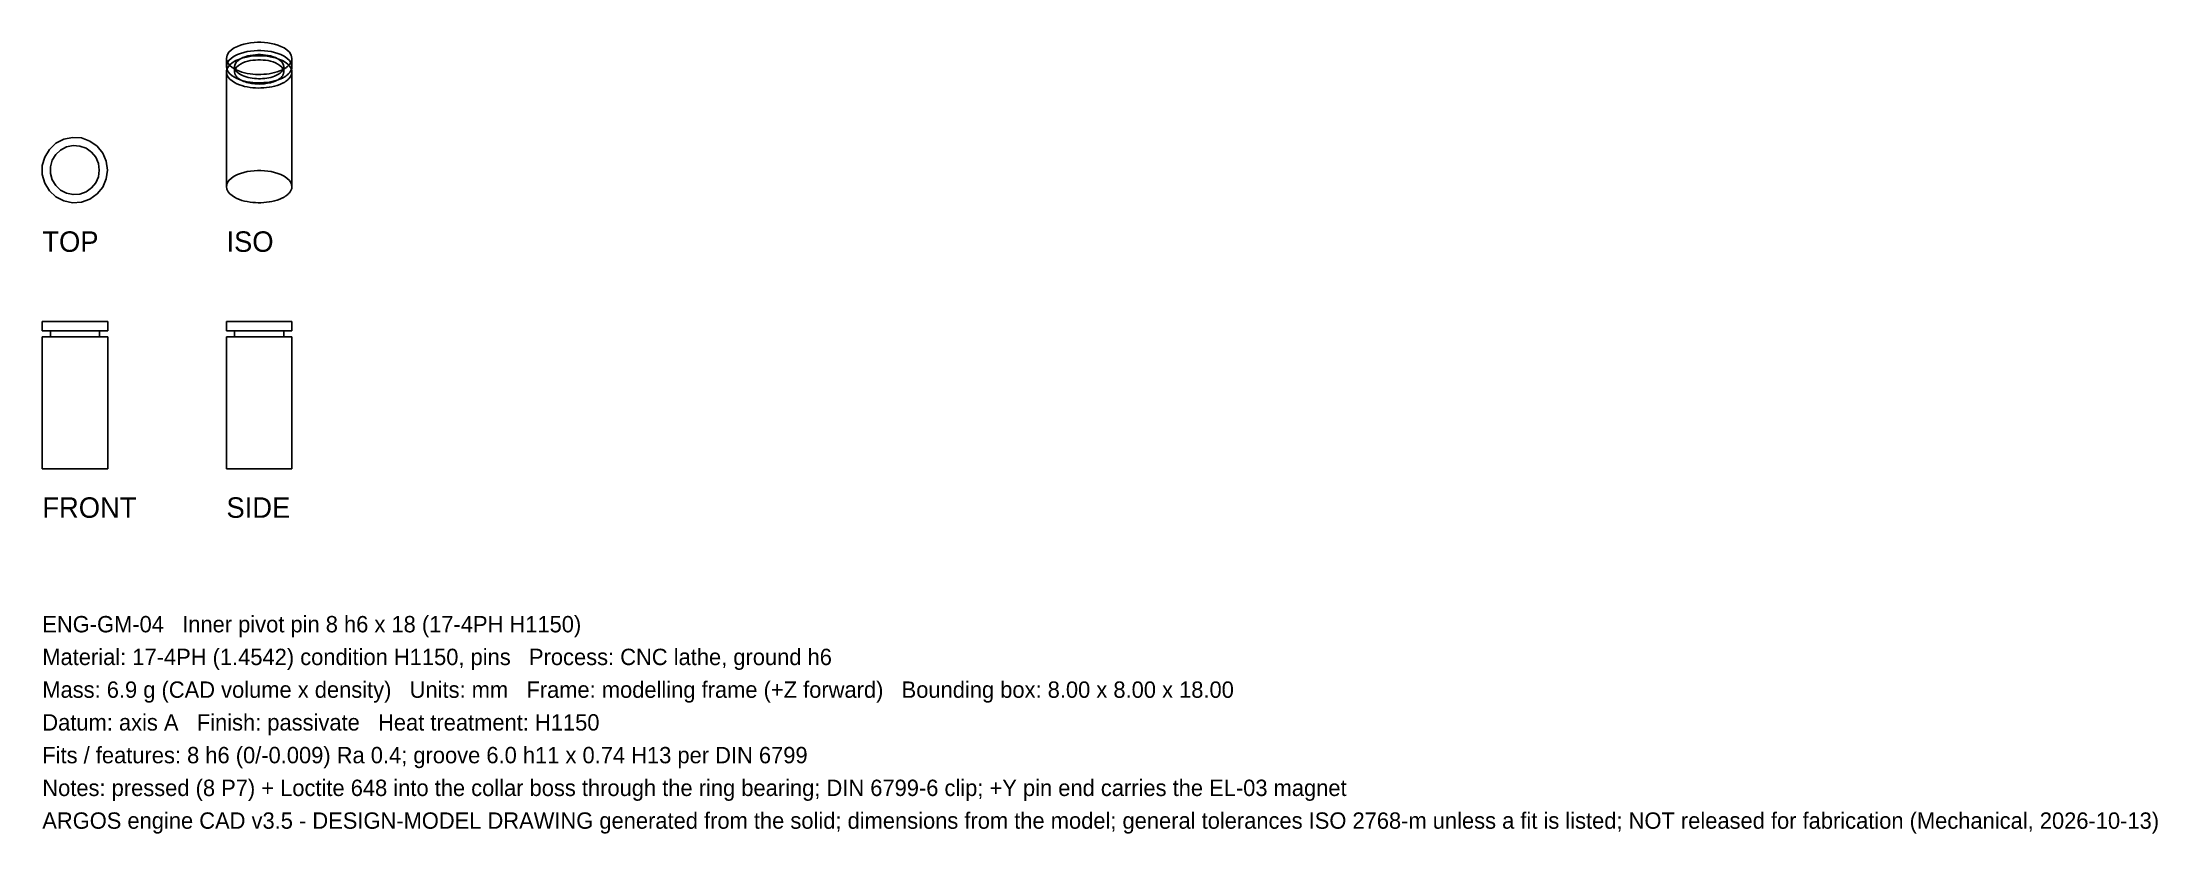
# Model space of a CAD drawing. Header units: millimetres. Extents: x 0 to 258, y -45 to 52.
import ezdxf

# ---------------------------------------------------------------- set-up
doc = ezdxf.new("R2010")
doc.units = ezdxf.units.MM
for name, color, linetype in [('FRONT_HIDDEN', 8, 'CONTINUOUS'), ('FRONT_VISIBLE', 7, 'Continuous'), ('ISO_HIDDEN', 8, 'CONTINUOUS'), ('ISO_VISIBLE', 7, 'Continuous'), ('SIDE_HIDDEN', 8, 'CONTINUOUS'), ('SIDE_VISIBLE', 7, 'Continuous'), ('TOP_HIDDEN', 8, 'CONTINUOUS'), ('TOP_VISIBLE', 7, 'Continuous')]:
    doc.layers.add(name, color=color, linetype=linetype)

msp = doc.modelspace()

# ---------------------------------------------------------------- linework, layer by layer
at = {"layer": 'FRONT_HIDDEN'}
for points in [[(8, 18), (7.65, 18), (7.3, 18), (6.96, 18), (6.61, 18), (6.26, 18), (5.91, 18), (5.57, 18), (5.22, 18), (4.87, 18), (4.52, 18), (4.17, 18), (3.83, 18), (3.48, 18), (3.13, 18), (2.78, 18), (2.43, 18), (2.09, 18), (1.74, 18), (1.39, 18), (1.04, 18), (0.7, 18), (0.35, 18), (0, 18)], [(8, 16.84), (7.65, 16.84), (7.3, 16.84), (6.96, 16.84), (6.61, 16.84), (6.26, 16.84), (5.91, 16.84), (5.57, 16.84), (5.22, 16.84), (4.87, 16.84), (4.52, 16.84), (4.17, 16.84), (3.83, 16.84), (3.48, 16.84), (3.13, 16.84), (2.78, 16.84), (2.43, 16.84), (2.09, 16.84), (1.74, 16.84), (1.39, 16.84), (1.04, 16.84), (0.7, 16.84), (0.35, 16.84), (0, 16.84)], [(8, 16.1), (7.65, 16.1), (7.3, 16.1), (6.96, 16.1), (6.61, 16.1), (6.26, 16.1), (5.91, 16.1), (5.57, 16.1), (5.22, 16.1), (4.87, 16.1), (4.52, 16.1), (4.17, 16.1), (3.83, 16.1), (3.48, 16.1), (3.13, 16.1), (2.78, 16.1), (2.43, 16.1), (2.09, 16.1), (1.74, 16.1), (1.39, 16.1), (1.04, 16.1), (0.7, 16.1), (0.35, 16.1), (0, 16.1)], [(7, 16.84), (6.74, 16.84), (6.48, 16.84), (6.22, 16.84), (5.96, 16.84), (5.7, 16.84), (5.43, 16.84), (5.17, 16.84), (4.91, 16.84), (4.65, 16.84), (4.39, 16.84), (4.13, 16.84), (3.87, 16.84), (3.61, 16.84), (3.35, 16.84), (3.09, 16.84), (2.83, 16.84), (2.57, 16.84), (2.3, 16.84), (2.04, 16.84), (1.78, 16.84), (1.52, 16.84), (1.26, 16.84), (1, 16.84)], [(1, 16.84), (1.26, 16.84), (1.52, 16.84), (1.78, 16.84), (2.04, 16.84), (2.3, 16.84), (2.57, 16.84), (2.83, 16.84), (3.09, 16.84), (3.35, 16.84), (3.61, 16.84), (3.87, 16.84), (4.13, 16.84), (4.39, 16.84), (4.65, 16.84), (4.91, 16.84), (5.17, 16.84), (5.43, 16.84), (5.7, 16.84), (5.96, 16.84), (6.22, 16.84), (6.48, 16.84), (6.74, 16.84), (7, 16.84)], [(7, 16.1), (6.74, 16.1), (6.48, 16.1), (6.22, 16.1), (5.96, 16.1), (5.7, 16.1), (5.43, 16.1), (5.17, 16.1), (4.91, 16.1), (4.65, 16.1), (4.39, 16.1), (4.13, 16.1), (3.87, 16.1), (3.61, 16.1), (3.35, 16.1), (3.09, 16.1), (2.83, 16.1), (2.57, 16.1), (2.3, 16.1), (2.04, 16.1), (1.78, 16.1), (1.52, 16.1), (1.26, 16.1), (1, 16.1)], [(1, 16.1), (1.26, 16.1), (1.52, 16.1), (1.78, 16.1), (2.04, 16.1), (2.3, 16.1), (2.57, 16.1), (2.83, 16.1), (3.09, 16.1), (3.35, 16.1), (3.61, 16.1), (3.87, 16.1), (4.13, 16.1), (4.39, 16.1), (4.65, 16.1), (4.91, 16.1), (5.17, 16.1), (5.43, 16.1), (5.7, 16.1), (5.96, 16.1), (6.22, 16.1), (6.48, 16.1), (6.74, 16.1), (7, 16.1)], [(8, 0), (7.65, 0), (7.3, 0), (6.96, 0), (6.61, 0), (6.26, 0), (5.91, 0), (5.57, 0), (5.22, 0), (4.87, 0), (4.52, 0), (4.17, 0), (3.83, 0), (3.48, 0), (3.13, 0), (2.78, 0), (2.43, 0), (2.09, 0), (1.74, 0), (1.39, 0), (1.04, 0), (0.7, 0), (0.35, 0), (0, 0)]]:
    msp.add_lwpolyline(points, dxfattribs=at)
at = {"layer": 'FRONT_VISIBLE'}
for points in [[(0, 18), (0.35, 18), (0.7, 18), (1.04, 18), (1.39, 18), (1.74, 18), (2.09, 18), (2.43, 18), (2.78, 18), (3.13, 18), (3.48, 18), (3.83, 18), (4.17, 18), (4.52, 18), (4.87, 18), (5.22, 18), (5.57, 18), (5.91, 18), (6.26, 18), (6.61, 18), (6.96, 18), (7.3, 18), (7.65, 18), (8, 18)], [(0, 16.84), (0, 18)], [(0, 16.84), (0.35, 16.84), (0.7, 16.84), (1.04, 16.84), (1.39, 16.84), (1.74, 16.84), (2.09, 16.84), (2.43, 16.84), (2.78, 16.84), (3.13, 16.84), (3.48, 16.84), (3.83, 16.84), (4.17, 16.84), (4.52, 16.84), (4.87, 16.84), (5.22, 16.84), (5.57, 16.84), (5.91, 16.84), (6.26, 16.84), (6.61, 16.84), (6.96, 16.84), (7.3, 16.84), (7.65, 16.84), (8, 16.84)], [(0, 16.1), (0.35, 16.1), (0.7, 16.1), (1.04, 16.1), (1.39, 16.1), (1.74, 16.1), (2.09, 16.1), (2.43, 16.1), (2.78, 16.1), (3.13, 16.1), (3.48, 16.1), (3.83, 16.1), (4.17, 16.1), (4.52, 16.1), (4.87, 16.1), (5.22, 16.1), (5.57, 16.1), (5.91, 16.1), (6.26, 16.1), (6.61, 16.1), (6.96, 16.1), (7.3, 16.1), (7.65, 16.1), (8, 16.1)], [(0, 0), (0, 16.1)], [(1, 16.1), (1, 16.84)], [(7, 16.1), (7, 16.84)], [(8, 16.84), (8, 18)], [(8, 0), (8, 16.1)], [(0, 0), (0.35, 0), (0.7, 0), (1.04, 0), (1.39, 0), (1.74, 0), (2.09, 0), (2.43, 0), (2.78, 0), (3.13, 0), (3.48, 0), (3.83, 0), (4.17, 0), (4.52, 0), (4.87, 0), (5.22, 0), (5.57, 0), (5.91, 0), (6.26, 0), (6.61, 0), (6.96, 0), (7.3, 0), (7.65, 0), (8, 0)]]:
    msp.add_lwpolyline(points, dxfattribs=at)
at = {"layer": 'ISO_HIDDEN'}
for points in [[(30.5, 49.13), (30.41, 49.53), (30.19, 49.89), (29.89, 50.17), (29.54, 50.41), (29.16, 50.6), (28.77, 50.75), (28.37, 50.87), (27.96, 50.96), (27.55, 51.03), (27.13, 51.07), (26.71, 51.09), (26.29, 51.09), (25.87, 51.07), (25.45, 51.03), (25.04, 50.96), (24.63, 50.87), (24.23, 50.75), (23.84, 50.6), (23.46, 50.41), (23.11, 50.17), (22.81, 49.89), (22.59, 49.53), (22.5, 49.13)], [(30.45, 48.8), (30.26, 49.15), (30, 49.44), (29.69, 49.67), (29.35, 49.86), (28.99, 50.02), (28.62, 50.15), (28.24, 50.25), (27.86, 50.33), (27.48, 50.39), (27.09, 50.43), (26.7, 50.45), (26.3, 50.45), (25.91, 50.43), (25.52, 50.39), (25.14, 50.33), (24.76, 50.25), (24.38, 50.15), (24.01, 50.02), (23.65, 49.86), (23.31, 49.67), (23, 49.44), (22.74, 49.15), (22.55, 48.8)], [(29.5, 49.13), (29.44, 49.43), (29.27, 49.7), (29.04, 49.91), (28.78, 50.09), (28.5, 50.23), (28.2, 50.34), (27.9, 50.43), (27.59, 50.5), (27.28, 50.55), (26.97, 50.58), (26.66, 50.6), (26.34, 50.6), (26.03, 50.58), (25.72, 50.55), (25.41, 50.5), (25.1, 50.43), (24.8, 50.34), (24.5, 50.23), (24.22, 50.09), (23.96, 49.91), (23.73, 49.7), (23.56, 49.43), (23.5, 49.13)], [(29.5, 48.48), (29.44, 48.79), (29.27, 49.05), (29.04, 49.27), (28.78, 49.44), (28.5, 49.58), (28.2, 49.7), (27.9, 49.79), (27.59, 49.86), (27.28, 49.91), (26.97, 49.94), (26.66, 49.96), (26.34, 49.96), (26.03, 49.94), (25.72, 49.91), (25.41, 49.86), (25.1, 49.79), (24.8, 49.7), (24.5, 49.58), (24.22, 49.44), (23.96, 49.27), (23.73, 49.05), (23.56, 48.79), (23.5, 48.48)], [(23.5, 49.13), (23.54, 48.88), (23.66, 48.65), (23.82, 48.46), (24.01, 48.3), (24.22, 48.16), (24.45, 48.05), (24.68, 47.95), (24.92, 47.87), (25.16, 47.8), (25.41, 47.75), (25.66, 47.71), (25.91, 47.68), (26.16, 47.66), (26.41, 47.65), (26.66, 47.65), (26.92, 47.66), (27.17, 47.69), (27.42, 47.72), (27.67, 47.77), (27.91, 47.82), (28.15, 47.89), (28.39, 47.98), (28.62, 48.08)], [(23.5, 48.48), (23.5, 49.13)], [(28.62, 48.08), (28.68, 48.11), (28.73, 48.14), (28.79, 48.17), (28.84, 48.2), (28.89, 48.24), (28.94, 48.27), (29, 48.31), (29.05, 48.34), (29.09, 48.38), (29.14, 48.42), (29.19, 48.47), (29.23, 48.51), (29.27, 48.56), (29.31, 48.61), (29.35, 48.66), (29.38, 48.71), (29.41, 48.77), (29.44, 48.82), (29.46, 48.88), (29.48, 48.94), (29.49, 49), (29.5, 49.06), (29.5, 49.13)], [(29.5, 48.48), (29.5, 49.13)], [(23.5, 48.48), (23.5, 48.42), (23.51, 48.37), (23.52, 48.31), (23.54, 48.25), (23.56, 48.2), (23.58, 48.15), (23.6, 48.1), (23.63, 48.05), (23.67, 48), (23.7, 47.95), (23.74, 47.91), (23.78, 47.86), (23.82, 47.82), (23.86, 47.78), (23.9, 47.74), (23.95, 47.71), (23.99, 47.67), (24.04, 47.64), (24.09, 47.61), (24.13, 47.57), (24.18, 47.54), (24.23, 47.51), (24.28, 47.49)], [(28.72, 47.49), (28.77, 47.51), (28.82, 47.54), (28.87, 47.57), (28.91, 47.61), (28.96, 47.64), (29.01, 47.67), (29.05, 47.71), (29.1, 47.74), (29.14, 47.78), (29.18, 47.82), (29.22, 47.86), (29.26, 47.91), (29.3, 47.95), (29.33, 48), (29.37, 48.05), (29.4, 48.1), (29.42, 48.15), (29.44, 48.2), (29.46, 48.25), (29.48, 48.31), (29.49, 48.37), (29.5, 48.42), (29.5, 48.48)], [(30.5, 34.47), (30.41, 34.88), (30.19, 35.23), (29.89, 35.52), (29.54, 35.75), (29.16, 35.94), (28.77, 36.09), (28.37, 36.21), (27.96, 36.3), (27.55, 36.37), (27.13, 36.41), (26.71, 36.44), (26.29, 36.44), (25.87, 36.41), (25.45, 36.37), (25.04, 36.3), (24.63, 36.21), (24.23, 36.09), (23.84, 35.94), (23.46, 35.75), (23.11, 35.52), (22.81, 35.23), (22.59, 34.88), (22.5, 34.47)]]:
    msp.add_lwpolyline(points, dxfattribs=at)
at = {"layer": 'ISO_VISIBLE'}
for points in [[(30.5, 50.14), (30.41, 50.54), (30.19, 50.9), (29.89, 51.18), (29.54, 51.42), (29.16, 51.61), (28.77, 51.76), (28.37, 51.88), (27.96, 51.97), (27.55, 52.04), (27.13, 52.08), (26.71, 52.1), (26.29, 52.1), (25.87, 52.08), (25.45, 52.04), (25.04, 51.97), (24.63, 51.88), (24.23, 51.76), (23.84, 51.61), (23.46, 51.42), (23.11, 51.18), (22.81, 50.9), (22.59, 50.54), (22.5, 50.14)], [(22.5, 50.14), (22.56, 49.81), (22.71, 49.51), (22.93, 49.25), (23.18, 49.03), (23.47, 48.85), (23.76, 48.7), (24.08, 48.57), (24.39, 48.46), (24.72, 48.37), (25.05, 48.3), (25.38, 48.25), (25.71, 48.2), (26.05, 48.18), (26.38, 48.17), (26.72, 48.17), (27.06, 48.19), (27.39, 48.22), (27.72, 48.26), (28.05, 48.32), (28.38, 48.4), (28.7, 48.49), (29.02, 48.61), (29.33, 48.74)], [(22.5, 49.13), (22.5, 50.14)], [(22.5, 49.13), (22.56, 48.8), (22.71, 48.5), (22.93, 48.24), (23.18, 48.02), (23.47, 47.84), (23.76, 47.69), (24.08, 47.56), (24.39, 47.45), (24.72, 47.36), (25.05, 47.29), (25.38, 47.24), (25.71, 47.2), (26.05, 47.17), (26.38, 47.16), (26.72, 47.16), (27.06, 47.18), (27.39, 47.21), (27.72, 47.25), (28.05, 47.31), (28.38, 47.39), (28.7, 47.48), (29.02, 47.6), (29.33, 47.73)], [(29.33, 48.74), (29.4, 48.78), (29.48, 48.82), (29.55, 48.86), (29.62, 48.9), (29.69, 48.95), (29.76, 48.99), (29.83, 49.04), (29.89, 49.09), (29.96, 49.15), (30.02, 49.2), (30.08, 49.26), (30.14, 49.32), (30.19, 49.38), (30.25, 49.45), (30.29, 49.51), (30.34, 49.58), (30.38, 49.66), (30.41, 49.73), (30.44, 49.81), (30.47, 49.89), (30.49, 49.97), (30.5, 50.05), (30.5, 50.14)], [(29.33, 47.73), (29.4, 47.77), (29.48, 47.81), (29.55, 47.85), (29.62, 47.89), (29.69, 47.94), (29.76, 47.98), (29.83, 48.03), (29.89, 48.08), (29.96, 48.14), (30.02, 48.19), (30.08, 48.25), (30.14, 48.31), (30.19, 48.37), (30.25, 48.44), (30.29, 48.5), (30.34, 48.57), (30.38, 48.65), (30.41, 48.72), (30.44, 48.8), (30.47, 48.88), (30.49, 48.96), (30.5, 49.04), (30.5, 49.13)], [(30.5, 49.13), (30.5, 50.14)], [(22.55, 48.8), (22.55, 48.79), (22.55, 48.78), (22.54, 48.76), (22.54, 48.75), (22.53, 48.74), (22.53, 48.72), (22.53, 48.71), (22.52, 48.69), (22.52, 48.68), (22.52, 48.67), (22.51, 48.65), (22.51, 48.64), (22.51, 48.62), (22.51, 48.61), (22.51, 48.6), (22.51, 48.58), (22.5, 48.57), (22.5, 48.55), (22.5, 48.54), (22.5, 48.52), (22.5, 48.51), (22.5, 48.5), (22.5, 48.48)], [(22.5, 48.48), (22.56, 48.15), (22.71, 47.85), (22.93, 47.6), (23.18, 47.38), (23.47, 47.2), (23.76, 47.04), (24.08, 46.92), (24.39, 46.81), (24.72, 46.72), (25.05, 46.65), (25.38, 46.59), (25.71, 46.55), (26.05, 46.53), (26.38, 46.51), (26.72, 46.52), (27.06, 46.53), (27.39, 46.56), (27.72, 46.61), (28.05, 46.67), (28.38, 46.74), (28.7, 46.84), (29.02, 46.95), (29.33, 47.09)], [(22.5, 34.47), (22.5, 48.48)], [(24.28, 47.49), (24.46, 47.4), (24.64, 47.32), (24.82, 47.26), (25.01, 47.2), (25.19, 47.15), (25.38, 47.11), (25.57, 47.08), (25.77, 47.05), (25.96, 47.03), (26.15, 47.01), (26.35, 47.01), (26.54, 47), (26.74, 47.01), (26.93, 47.02), (27.13, 47.04), (27.32, 47.06), (27.51, 47.09), (27.7, 47.13), (27.89, 47.17), (28.08, 47.23), (28.26, 47.29), (28.44, 47.36), (28.62, 47.44)], [(28.62, 47.44), (28.63, 47.44), (28.63, 47.44), (28.63, 47.44), (28.64, 47.45), (28.64, 47.45), (28.65, 47.45), (28.65, 47.45), (28.65, 47.45), (28.66, 47.46), (28.66, 47.46), (28.67, 47.46), (28.67, 47.46), (28.68, 47.46), (28.68, 47.47), (28.68, 47.47), (28.69, 47.47), (28.69, 47.47), (28.7, 47.48), (28.7, 47.48), (28.7, 47.48), (28.71, 47.48), (28.71, 47.48), (28.72, 47.49)], [(29.33, 47.09), (29.4, 47.13), (29.48, 47.17), (29.55, 47.21), (29.62, 47.25), (29.69, 47.29), (29.76, 47.34), (29.83, 47.39), (29.89, 47.44), (29.96, 47.49), (30.02, 47.55), (30.08, 47.6), (30.14, 47.66), (30.19, 47.73), (30.25, 47.79), (30.29, 47.86), (30.34, 47.93), (30.38, 48), (30.41, 48.08), (30.44, 48.16), (30.47, 48.23), (30.49, 48.32), (30.5, 48.4), (30.5, 48.48)], [(30.5, 48.48), (30.5, 48.5), (30.5, 48.51), (30.5, 48.52), (30.5, 48.54), (30.5, 48.55), (30.5, 48.57), (30.49, 48.58), (30.49, 48.6), (30.49, 48.61), (30.49, 48.62), (30.49, 48.64), (30.49, 48.65), (30.48, 48.67), (30.48, 48.68), (30.48, 48.69), (30.47, 48.71), (30.47, 48.72), (30.47, 48.74), (30.46, 48.75), (30.46, 48.76), (30.45, 48.78), (30.45, 48.79), (30.45, 48.8)], [(30.5, 34.47), (30.5, 48.48)], [(22.5, 34.47), (22.56, 34.14), (22.71, 33.84), (22.93, 33.58), (23.18, 33.37), (23.47, 33.19), (23.76, 33.03), (24.08, 32.9), (24.39, 32.79), (24.72, 32.71), (25.05, 32.63), (25.38, 32.58), (25.71, 32.54), (26.05, 32.51), (26.38, 32.5), (26.72, 32.5), (27.06, 32.52), (27.39, 32.55), (27.72, 32.59), (28.05, 32.65), (28.38, 32.73), (28.7, 32.83), (29.02, 32.94), (29.33, 33.08)], [(29.33, 33.08), (29.4, 33.11), (29.48, 33.15), (29.55, 33.19), (29.62, 33.24), (29.69, 33.28), (29.76, 33.33), (29.83, 33.38), (29.89, 33.43), (29.96, 33.48), (30.02, 33.53), (30.08, 33.59), (30.14, 33.65), (30.19, 33.71), (30.25, 33.78), (30.29, 33.85), (30.34, 33.92), (30.38, 33.99), (30.41, 34.06), (30.44, 34.14), (30.47, 34.22), (30.49, 34.3), (30.5, 34.39), (30.5, 34.47)]]:
    msp.add_lwpolyline(points, dxfattribs=at)
at = {"layer": 'SIDE_HIDDEN'}
for points in [[(30.5, 18), (30.15, 18), (29.8, 18), (29.46, 18), (29.11, 18), (28.76, 18), (28.41, 18), (28.07, 18), (27.72, 18), (27.37, 18), (27.02, 18), (26.67, 18), (26.33, 18), (25.98, 18), (25.63, 18), (25.28, 18), (24.93, 18), (24.59, 18), (24.24, 18), (23.89, 18), (23.54, 18), (23.2, 18), (22.85, 18), (22.5, 18)], [(30.5, 16.84), (30.15, 16.84), (29.8, 16.84), (29.46, 16.84), (29.11, 16.84), (28.76, 16.84), (28.41, 16.84), (28.07, 16.84), (27.72, 16.84), (27.37, 16.84), (27.02, 16.84), (26.67, 16.84), (26.33, 16.84), (25.98, 16.84), (25.63, 16.84), (25.28, 16.84), (24.93, 16.84), (24.59, 16.84), (24.24, 16.84), (23.89, 16.84), (23.54, 16.84), (23.2, 16.84), (22.85, 16.84), (22.5, 16.84)], [(30.5, 16.1), (30.15, 16.1), (29.8, 16.1), (29.46, 16.1), (29.11, 16.1), (28.76, 16.1), (28.41, 16.1), (28.07, 16.1), (27.72, 16.1), (27.37, 16.1), (27.02, 16.1), (26.67, 16.1), (26.33, 16.1), (25.98, 16.1), (25.63, 16.1), (25.28, 16.1), (24.93, 16.1), (24.59, 16.1), (24.24, 16.1), (23.89, 16.1), (23.54, 16.1), (23.2, 16.1), (22.85, 16.1), (22.5, 16.1)], [(29.5, 16.84), (29.24, 16.84), (28.98, 16.84), (28.72, 16.84), (28.46, 16.84), (28.2, 16.84), (27.93, 16.84), (27.67, 16.84), (27.41, 16.84), (27.15, 16.84), (26.89, 16.84), (26.63, 16.84), (26.37, 16.84), (26.11, 16.84), (25.85, 16.84), (25.59, 16.84), (25.33, 16.84), (25.07, 16.84), (24.8, 16.84), (24.54, 16.84), (24.28, 16.84), (24.02, 16.84), (23.76, 16.84), (23.5, 16.84)], [(23.5, 16.84), (23.63, 16.84), (23.76, 16.84), (23.89, 16.84), (24.02, 16.84), (24.15, 16.84), (24.28, 16.84), (24.41, 16.84), (24.54, 16.84), (24.67, 16.84), (24.8, 16.84), (24.93, 16.84), (25.07, 16.84), (25.2, 16.84), (25.33, 16.84), (25.46, 16.84), (25.59, 16.84), (25.72, 16.84), (25.85, 16.84), (25.98, 16.84), (26.11, 16.84), (26.24, 16.84), (26.37, 16.84), (26.5, 16.84)], [(29.5, 16.1), (29.24, 16.1), (28.98, 16.1), (28.72, 16.1), (28.46, 16.1), (28.2, 16.1), (27.93, 16.1), (27.67, 16.1), (27.41, 16.1), (27.15, 16.1), (26.89, 16.1), (26.63, 16.1), (26.37, 16.1), (26.11, 16.1), (25.85, 16.1), (25.59, 16.1), (25.33, 16.1), (25.07, 16.1), (24.8, 16.1), (24.54, 16.1), (24.28, 16.1), (24.02, 16.1), (23.76, 16.1), (23.5, 16.1)], [(23.5, 16.1), (23.63, 16.1), (23.76, 16.1), (23.89, 16.1), (24.02, 16.1), (24.15, 16.1), (24.28, 16.1), (24.41, 16.1), (24.54, 16.1), (24.67, 16.1), (24.8, 16.1), (24.93, 16.1), (25.07, 16.1), (25.2, 16.1), (25.33, 16.1), (25.46, 16.1), (25.59, 16.1), (25.72, 16.1), (25.85, 16.1), (25.98, 16.1), (26.11, 16.1), (26.24, 16.1), (26.37, 16.1), (26.5, 16.1)], [(26.5, 16.84), (26.63, 16.84), (26.76, 16.84), (26.89, 16.84), (27.02, 16.84), (27.15, 16.84), (27.28, 16.84), (27.41, 16.84), (27.54, 16.84), (27.67, 16.84), (27.8, 16.84), (27.93, 16.84), (28.07, 16.84), (28.2, 16.84), (28.33, 16.84), (28.46, 16.84), (28.59, 16.84), (28.72, 16.84), (28.85, 16.84), (28.98, 16.84), (29.11, 16.84), (29.24, 16.84), (29.37, 16.84), (29.5, 16.84)], [(26.5, 16.1), (26.63, 16.1), (26.76, 16.1), (26.89, 16.1), (27.02, 16.1), (27.15, 16.1), (27.28, 16.1), (27.41, 16.1), (27.54, 16.1), (27.67, 16.1), (27.8, 16.1), (27.93, 16.1), (28.07, 16.1), (28.2, 16.1), (28.33, 16.1), (28.46, 16.1), (28.59, 16.1), (28.72, 16.1), (28.85, 16.1), (28.98, 16.1), (29.11, 16.1), (29.24, 16.1), (29.37, 16.1), (29.5, 16.1)], [(30.5, 0), (30.15, 0), (29.8, 0), (29.46, 0), (29.11, 0), (28.76, 0), (28.41, 0), (28.07, 0), (27.72, 0), (27.37, 0), (27.02, 0), (26.67, 0), (26.33, 0), (25.98, 0), (25.63, 0), (25.28, 0), (24.93, 0), (24.59, 0), (24.24, 0), (23.89, 0), (23.54, 0), (23.2, 0), (22.85, 0), (22.5, 0)]]:
    msp.add_lwpolyline(points, dxfattribs=at)
at = {"layer": 'SIDE_VISIBLE'}
for points in [[(22.5, 18), (22.67, 18), (22.85, 18), (23.02, 18), (23.2, 18), (23.37, 18), (23.54, 18), (23.72, 18), (23.89, 18), (24.07, 18), (24.24, 18), (24.41, 18), (24.59, 18), (24.76, 18), (24.93, 18), (25.11, 18), (25.28, 18), (25.46, 18), (25.63, 18), (25.8, 18), (25.98, 18), (26.15, 18), (26.33, 18), (26.5, 18)], [(22.5, 16.84), (22.5, 18)], [(22.5, 16.84), (22.67, 16.84), (22.85, 16.84), (23.02, 16.84), (23.2, 16.84), (23.37, 16.84), (23.54, 16.84), (23.72, 16.84), (23.89, 16.84), (24.07, 16.84), (24.24, 16.84), (24.41, 16.84), (24.59, 16.84), (24.76, 16.84), (24.93, 16.84), (25.11, 16.84), (25.28, 16.84), (25.46, 16.84), (25.63, 16.84), (25.8, 16.84), (25.98, 16.84), (26.15, 16.84), (26.33, 16.84), (26.5, 16.84)], [(22.5, 16.1), (22.67, 16.1), (22.85, 16.1), (23.02, 16.1), (23.2, 16.1), (23.37, 16.1), (23.54, 16.1), (23.72, 16.1), (23.89, 16.1), (24.07, 16.1), (24.24, 16.1), (24.41, 16.1), (24.59, 16.1), (24.76, 16.1), (24.93, 16.1), (25.11, 16.1), (25.28, 16.1), (25.46, 16.1), (25.63, 16.1), (25.8, 16.1), (25.98, 16.1), (26.15, 16.1), (26.33, 16.1), (26.5, 16.1)], [(22.5, 0), (22.5, 16.1)], [(23.5, 16.1), (23.5, 16.84)], [(26.5, 18), (26.67, 18), (26.85, 18), (27.02, 18), (27.2, 18), (27.37, 18), (27.54, 18), (27.72, 18), (27.89, 18), (28.07, 18), (28.24, 18), (28.41, 18), (28.59, 18), (28.76, 18), (28.93, 18), (29.11, 18), (29.28, 18), (29.46, 18), (29.63, 18), (29.8, 18), (29.98, 18), (30.15, 18), (30.33, 18), (30.5, 18)], [(26.5, 16.84), (26.67, 16.84), (26.85, 16.84), (27.02, 16.84), (27.2, 16.84), (27.37, 16.84), (27.54, 16.84), (27.72, 16.84), (27.89, 16.84), (28.07, 16.84), (28.24, 16.84), (28.41, 16.84), (28.59, 16.84), (28.76, 16.84), (28.93, 16.84), (29.11, 16.84), (29.28, 16.84), (29.46, 16.84), (29.63, 16.84), (29.8, 16.84), (29.98, 16.84), (30.15, 16.84), (30.33, 16.84), (30.5, 16.84)], [(26.5, 16.1), (26.67, 16.1), (26.85, 16.1), (27.02, 16.1), (27.2, 16.1), (27.37, 16.1), (27.54, 16.1), (27.72, 16.1), (27.89, 16.1), (28.07, 16.1), (28.24, 16.1), (28.41, 16.1), (28.59, 16.1), (28.76, 16.1), (28.93, 16.1), (29.11, 16.1), (29.28, 16.1), (29.46, 16.1), (29.63, 16.1), (29.8, 16.1), (29.98, 16.1), (30.15, 16.1), (30.33, 16.1), (30.5, 16.1)], [(29.5, 16.1), (29.5, 16.84)], [(30.5, 16.84), (30.5, 18)], [(30.5, 0), (30.5, 16.1)], [(22.5, 0), (22.67, 0), (22.85, 0), (23.02, 0), (23.2, 0), (23.37, 0), (23.54, 0), (23.72, 0), (23.89, 0), (24.07, 0), (24.24, 0), (24.41, 0), (24.59, 0), (24.76, 0), (24.93, 0), (25.11, 0), (25.28, 0), (25.46, 0), (25.63, 0), (25.8, 0), (25.98, 0), (26.15, 0), (26.33, 0), (26.5, 0)], [(26.5, 0), (26.67, 0), (26.85, 0), (27.02, 0), (27.2, 0), (27.37, 0), (27.54, 0), (27.72, 0), (27.89, 0), (28.07, 0), (28.24, 0), (28.41, 0), (28.59, 0), (28.76, 0), (28.93, 0), (29.11, 0), (29.28, 0), (29.46, 0), (29.63, 0), (29.8, 0), (29.98, 0), (30.15, 0), (30.33, 0), (30.5, 0)]]:
    msp.add_lwpolyline(points, dxfattribs=at)
at = {"layer": 'TOP_HIDDEN'}
for points in [[(7.96, 36.49), (7.81, 37.57), (7.38, 38.57), (6.69, 39.41), (5.8, 40.04), (4.78, 40.41), (3.69, 40.48), (2.62, 40.26), (1.66, 39.76), (0.86, 39.02), (0.29, 38.08), (0, 37.04), (0, 35.95), (0.29, 34.9), (0.86, 33.97), (1.66, 33.22), (2.62, 32.72), (3.69, 32.5), (4.78, 32.57), (5.8, 32.94), (6.69, 33.57), (7.38, 34.41), (7.81, 35.41), (7.96, 36.49)], [(7.96, 36.49), (7.81, 37.57), (7.38, 38.57), (6.69, 39.41), (5.8, 40.04), (4.78, 40.41), (3.69, 40.48), (2.62, 40.26), (1.66, 39.76), (0.86, 39.02), (0.29, 38.08), (0, 37.04), (0, 35.95), (0.29, 34.9), (0.86, 33.97), (1.66, 33.22), (2.62, 32.72), (3.69, 32.5), (4.78, 32.57), (5.8, 32.94), (6.69, 33.57), (7.38, 34.41), (7.81, 35.41), (7.96, 36.49)], [(7.96, 36.49), (7.81, 37.57), (7.38, 38.57), (6.69, 39.41), (5.8, 40.04), (4.78, 40.41), (3.69, 40.48), (2.62, 40.26), (1.66, 39.76), (0.86, 39.02), (0.29, 38.08), (0, 37.04), (0, 35.95), (0.29, 34.9), (0.86, 33.97), (1.66, 33.22), (2.62, 32.72), (3.69, 32.5), (4.78, 32.57), (5.8, 32.94), (6.69, 33.57), (7.38, 34.41), (7.81, 35.41), (7.96, 36.49)], [(6.96, 36.49), (6.85, 37.3), (6.53, 38.05), (6.01, 38.68), (5.34, 39.15), (4.57, 39.43), (3.76, 39.48), (2.96, 39.32), (2.23, 38.94), (1.64, 38.38), (1.21, 37.69), (0.99, 36.9), (0.99, 36.08), (1.21, 35.3), (1.64, 34.6), (2.23, 34.04), (2.96, 33.66), (3.76, 33.5), (4.57, 33.55), (5.34, 33.83), (6.01, 34.3), (6.53, 34.93), (6.85, 35.68), (6.96, 36.49)], [(6.96, 36.49), (6.85, 37.3), (6.53, 38.05), (6.01, 38.68), (5.34, 39.15), (4.57, 39.43), (3.76, 39.48), (2.96, 39.32), (2.23, 38.94), (1.64, 38.38), (1.21, 37.69), (0.99, 36.9), (0.99, 36.08), (1.21, 35.3), (1.64, 34.6), (2.23, 34.04), (2.96, 33.66), (3.76, 33.5), (4.57, 33.55), (5.34, 33.83), (6.01, 34.3), (6.53, 34.93), (6.85, 35.68), (6.96, 36.49)]]:
    msp.add_lwpolyline(points, dxfattribs=at)
at = {"layer": 'TOP_VISIBLE'}
msp.add_lwpolyline([(7.96, 36.49), (7.81, 37.57), (7.38, 38.57), (6.69, 39.41), (5.8, 40.04), (4.78, 40.41), (3.69, 40.48), (2.62, 40.26), (1.66, 39.76), (0.86, 39.02), (0.29, 38.08), (0, 37.04), (0, 35.95), (0.29, 34.9), (0.86, 33.97), (1.66, 33.22), (2.62, 32.72), (3.69, 32.5), (4.78, 32.57), (5.8, 32.94), (6.69, 33.57), (7.38, 34.41), (7.81, 35.41), (7.96, 36.49)], dxfattribs=at)

# ---------------------------------------------------------------- texts
for s, p in [('ENG-GM-04   Inner pivot pin 8 h6 x 18 (17-4PH H1150)', (0, -20)), ('Material: 17-4PH (1.4542) condition H1150, pins   Process: CNC lathe, ground h6', (0, -24)), ('Mass: 6.9 g (CAD volume x density)   Units: mm   Frame: modelling frame (+Z forward)   Bounding box: 8.00 x 8.00 x 18.00', (0, -28)), ('Datum: axis A   Finish: passivate   Heat treatment: H1150', (0, -32)), ('Fits / features: 8 h6 (0/-0.009) Ra 0.4; groove 6.0 h11 x 0.74 H13 per DIN 6799', (0, -36)), ('Notes: pressed (8 P7) + Loctite 648 into the collar boss through the ring bearing; DIN 6799-6 clip; +Y pin end carries the EL-03 magnet', (0, -40)), ('ARGOS engine CAD v3.5 - DESIGN-MODEL DRAWING generated from the solid; dimensions from the model; general tolerances ISO 2768-m unless a fit is listed; NOT released for fabrication (Mechanical, 2026-10-13)', (0, -44))]:
    msp.add_text(s, height=2).set_placement(p)
at = {"layer": 'FRONT_VISIBLE'}
msp.add_text('FRONT', height=2.5, dxfattribs=at).set_placement((0, -6))
at = {"layer": 'ISO_VISIBLE'}
msp.add_text('ISO', height=2.5, dxfattribs=at).set_placement((22.5, 26.5))
at = {"layer": 'SIDE_VISIBLE'}
msp.add_text('SIDE', height=2.5, dxfattribs=at).set_placement((22.5, -6))
at = {"layer": 'TOP_VISIBLE'}
msp.add_text('TOP', height=2.5, dxfattribs=at).set_placement((0, 26.5))

doc.saveas('drawing.dxf')
